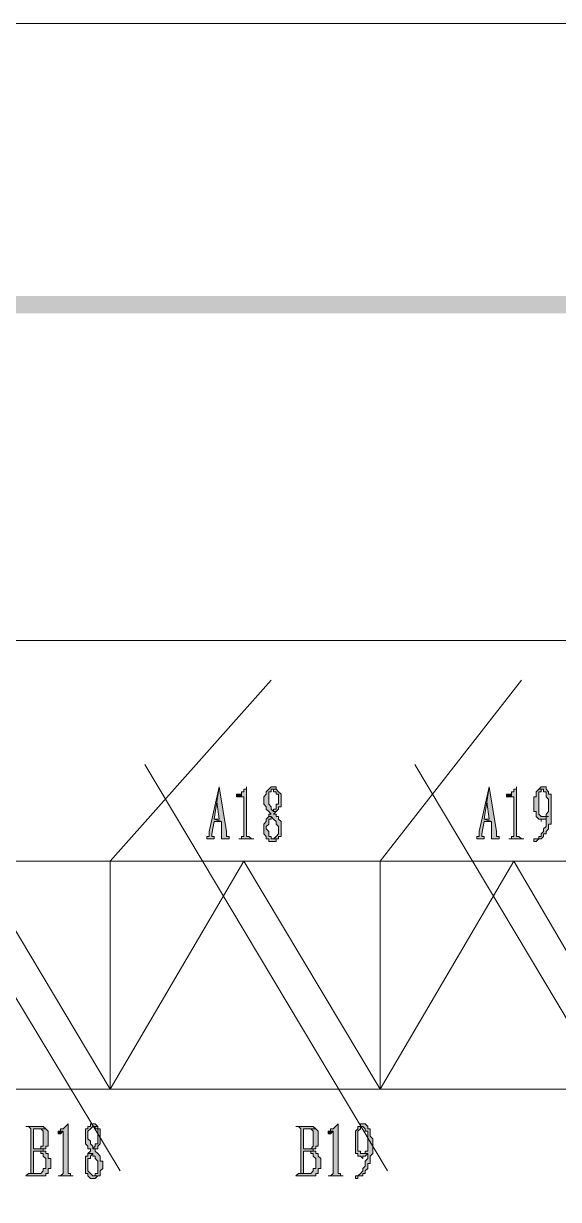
# Model space of a CAD drawing. Header units: millimetres. Extents: x 6 to 291, y 4 to 206.
# Drawn here: x 112.48 to 121.62, y 185.65 to 205.74 of the extents above; entities that cross this region are included whole.
import ezdxf

# ---------------------------------------------------------------- set-up
doc = ezdxf.new("R2010")
doc.units = ezdxf.units.MM
doc.layers.add('C00-00-00', color=7, linetype='Continuous')

msp = doc.modelspace()

# ---------------------------------------------------------------- hatches: boundary and pattern name
at = {"layer": 'C00-00-00'}
h = msp.add_hatch(color=256, dxfattribs=at)
h.dxf.hatch_style = 2
h.paths.add_polyline_path([(17.653, 201.083336), (17.907, 200.787002), (286.469659, 201.083336)])
h = msp.add_hatch(color=256, dxfattribs=at)
h.dxf.hatch_style = 2
h.paths.add_polyline_path([(17.907, 200.787002), (286.469659, 201.083336), (286.173327, 200.787002)])
h = msp.add_hatch(color=256, dxfattribs=at)
h.dxf.hatch_style = 2
h.paths.add_polyline_path([(115.824003, 192.701335), (115.654669, 191.939335), (115.654669, 191.897002), (115.654669, 191.854669), (115.612336, 191.854669), (115.612336, 191.812335), (115.739336, 191.812335), (115.739336, 191.854669), (115.697003, 191.854669), (115.697003, 191.897002), (115.739336, 192.108669), (115.866336, 192.108669), (115.739336, 192.151002), (115.781669, 192.447335)])
h = msp.add_hatch(color=256, dxfattribs=at)
h.dxf.hatch_style = 2
h.paths.add_polyline_path([(115.824003, 192.701335), (115.781669, 192.447335), (115.824003, 192.151002), (115.739336, 192.151002), (115.866336, 192.108669), (115.866336, 192.024002), (115.866336, 191.981669), (115.866336, 191.854669), (115.866336, 191.812335), (115.993336, 191.812335), (115.993336, 191.854669), (115.951003, 191.854669), (115.951003, 191.897002), (115.951003, 191.939335)])
h = msp.add_hatch(color=256, dxfattribs=at)
h.dxf.hatch_style = 2
h.paths.add_polyline_path([(116.289664, 192.701335), (116.289664, 192.659002), (116.24733, 192.659002), (116.24733, 192.616669), (116.204997, 192.616669), (116.204997, 192.574335), (116.162664, 192.574335), (116.12033, 192.574335), (116.204997, 192.574335), (116.204997, 192.532002), (116.24733, 192.532002), (116.24733, 191.854669), (116.204997, 191.854669), (116.204997, 191.812335), (116.162664, 191.812335), (116.416664, 191.812335), (116.37433, 191.812335), (116.331997, 191.854669), (116.289664, 191.854669), (116.289664, 191.897002)])
h = msp.add_hatch(color=256, dxfattribs=at)
h.dxf.hatch_style = 2
h.paths.add_polyline_path([(116.755333, 192.701335), (116.713, 192.701335), (116.670666, 192.659002), (116.628333, 192.616669), (116.628333, 192.574335), (116.586, 192.532002), (116.586, 192.405002), (116.628333, 192.362669), (116.628333, 192.320335), (116.670666, 192.278002), (116.713, 192.235669), (116.670666, 192.235669), (116.670666, 192.193335), (116.713, 192.193335), (116.755333, 192.151002), (116.797666, 192.108669), (116.797666, 192.066335), (116.84, 192.024002), (116.84, 191.897002), (116.797666, 191.854669), (116.755333, 191.812335), (116.84, 191.812335), (116.84, 191.854669), (116.882333, 191.854669), (116.882333, 191.897002), (116.882333, 191.939335), (116.882333, 192.066335), (116.882333, 192.108669), (116.84, 192.151002), (116.84, 192.193335), (116.797666, 192.193335), (116.797666, 192.235669), (116.755333, 192.235669), (116.797666, 192.278002), (116.755333, 192.278002), (116.713, 192.320335), (116.713, 192.362669), (116.670666, 192.405002), (116.670666, 192.447335), (116.670666, 192.574335), (116.670666, 192.616669), (116.713, 192.616669), (116.713, 192.659002), (116.797666, 192.659002), (116.797666, 192.701335)])
h = msp.add_hatch(color=256, dxfattribs=at)
h.dxf.hatch_style = 2
h.paths.add_polyline_path([(116.797667, 192.659003), (116.755334, 192.659003), (116.755334, 192.61667), (116.797667, 192.61667), (116.797667, 192.574336), (116.840001, 192.574336), (116.840001, 192.405003), (116.797667, 192.405003), (116.797667, 192.36267), (116.797667, 192.320336), (116.755334, 192.320336), (116.755334, 192.278003), (116.797667, 192.278003), (116.840001, 192.320336), (116.840001, 192.36267), (116.882334, 192.36267), (116.882334, 192.405003), (116.882334, 192.574336), (116.840001, 192.61667)])
h = msp.add_hatch(color=256, dxfattribs=at)
h.dxf.hatch_style = 2
h.paths.add_polyline_path([(120.438337, 192.701335), (120.269003, 191.939335), (120.269003, 191.897002), (120.269003, 191.854669), (120.22667, 191.854669), (120.22667, 191.812335), (120.35367, 191.812335), (120.35367, 191.854669), (120.311337, 191.854669), (120.311337, 191.897002), (120.35367, 192.108669), (120.48067, 192.108669), (120.35367, 192.151002), (120.396003, 192.447335)])
h = msp.add_hatch(color=256, dxfattribs=at)
h.dxf.hatch_style = 2
h.paths.add_polyline_path([(120.438337, 192.701335), (120.396003, 192.447335), (120.438337, 192.151002), (120.35367, 192.151002), (120.48067, 192.108669), (120.48067, 192.024002), (120.48067, 191.981669), (120.48067, 191.854669), (120.48067, 191.812335), (120.60767, 191.812335), (120.60767, 191.854669), (120.565337, 191.854669), (120.565337, 191.897002), (120.565337, 191.939335)])
h = msp.add_hatch(color=256, dxfattribs=at)
h.dxf.hatch_style = 2
h.paths.add_polyline_path([(120.903998, 192.701335), (120.903998, 192.659002), (120.861664, 192.659002), (120.861664, 192.616669), (120.819331, 192.616669), (120.819331, 192.574335), (120.776998, 192.574335), (120.734664, 192.574335), (120.819331, 192.574335), (120.819331, 192.532002), (120.861664, 192.532002), (120.861664, 191.854669), (120.819331, 191.854669), (120.819331, 191.812335), (120.776998, 191.812335), (121.030998, 191.812335), (120.988664, 191.812335), (120.946331, 191.854669), (120.903998, 191.854669), (120.903998, 191.897002)])
h = msp.add_hatch(color=256, dxfattribs=at)
h.dxf.hatch_style = 2
h.paths.add_polyline_path([(121.284998, 192.659003), (121.242665, 192.61667), (121.242665, 192.574336), (121.242665, 192.532003), (121.200332, 192.532003), (121.200332, 192.278003), (121.242665, 192.278003), (121.242665, 192.193336), (121.284998, 192.151003), (121.327332, 192.151003), (121.327332, 192.10867), (121.327332, 192.151003), (121.369665, 192.151003), (121.411998, 192.151003), (121.411998, 192.193336), (121.327332, 192.193336), (121.284998, 192.23567), (121.284998, 192.574336), (121.284998, 192.61667), (121.327332, 192.61667), (121.327332, 192.659003)])
h = msp.add_hatch(color=256, dxfattribs=at)
h.dxf.hatch_style = 2
h.paths.add_polyline_path([(121.369667, 192.701335), (121.327334, 192.701335), (121.285, 192.659002), (121.369667, 192.659002), (121.369667, 192.616669), (121.412, 192.616669), (121.412, 192.574335), (121.412, 192.532002), (121.454334, 192.489669), (121.454334, 192.278002), (121.412, 192.235669), (121.412, 192.193335), (121.454334, 192.193335), (121.412, 192.193335), (121.412, 192.108669), (121.412, 192.066335), (121.412, 192.024002), (121.369667, 191.981669), (121.369667, 191.939335), (121.327334, 191.897002), (121.327334, 191.854669), (121.285, 191.854669), (121.285, 191.812335), (121.242667, 191.812335), (121.200334, 191.812335), (121.200334, 191.770002), (121.242667, 191.770002), (121.285, 191.812335), (121.327334, 191.812335), (121.369667, 191.854669), (121.369667, 191.897002), (121.412, 191.897002), (121.412, 191.939335), (121.454334, 191.981669), (121.454334, 192.024002), (121.454334, 192.066335), (121.496667, 192.066335), (121.496667, 192.151002), (121.496667, 192.193335), (121.496667, 192.447335), (121.496667, 192.489669), (121.496667, 192.574335), (121.454334, 192.574335), (121.454334, 192.616669), (121.412, 192.659002), (121.412, 192.701335)])
h = msp.add_hatch(color=256, dxfattribs=at)
h.dxf.hatch_style = 2
h.paths.add_polyline_path([(116.120335, 192.574336), (116.120335, 192.532002), (116.162669, 192.532002), (116.205003, 192.532002), (116.205003, 192.574336)])
h = msp.add_hatch(color=256, dxfattribs=at)
h.dxf.hatch_style = 2
h.paths.add_polyline_path([(120.734669, 192.574336), (120.734669, 192.532002), (120.777003, 192.532002), (120.819337, 192.532002), (120.819337, 192.574336)])
h = msp.add_hatch(color=256, dxfattribs=at)
h.dxf.hatch_style = 2
h.paths.add_polyline_path([(116.670664, 192.193336), (116.628331, 192.151002), (116.628331, 192.108669), (116.585998, 192.066336), (116.585998, 191.897002), (116.628331, 191.854669), (116.628331, 191.812336), (116.670664, 191.812336), (116.670664, 191.770002), (116.755331, 191.770002), (116.797664, 191.770002), (116.797664, 191.812336), (116.839998, 191.812336), (116.712998, 191.812336), (116.712998, 191.854669), (116.670664, 191.854669), (116.670664, 191.897002), (116.670664, 191.939336), (116.628331, 191.981669), (116.628331, 192.024002), (116.670664, 192.066336), (116.670664, 192.108669), (116.670664, 192.151002), (116.712998, 192.151002), (116.712998, 192.193336)])
h = msp.add_hatch(color=256, dxfattribs=at)
h.dxf.hatch_style = 2
h.paths.add_polyline_path([(121.412001, 192.193336), (121.369668, 192.193336), (121.327335, 192.193336), (121.412001, 192.193336), (121.454335, 192.193336)])
h = msp.add_hatch(color=256, dxfattribs=at)
h.dxf.hatch_style = 2
h.paths.add_polyline_path([(112.733663, 186.901669), (112.521997, 186.901669), (112.56433, 186.901669), (112.606663, 186.859336), (112.606663, 186.097336), (112.56433, 186.097336), (112.69133, 186.097336), (112.648997, 186.097336), (112.648997, 186.478336), (112.69133, 186.478336), (112.81833, 186.478336), (112.775997, 186.478336), (112.81833, 186.478336), (112.81833, 186.520669), (112.69133, 186.520669), (112.648997, 186.520669), (112.648997, 186.859336), (112.69133, 186.859336), (112.860663, 186.859336), (112.81833, 186.901669)])
h = msp.add_hatch(color=256, dxfattribs=at)
h.dxf.hatch_style = 2
h.paths.add_polyline_path([(112.860666, 186.859337), (112.733666, 186.859337), (112.775999, 186.859337), (112.818333, 186.817003), (112.818333, 186.605337), (112.818333, 186.563003), (112.775999, 186.563003), (112.775999, 186.52067), (112.733666, 186.52067), (112.818333, 186.52067), (112.860666, 186.52067), (112.860666, 186.563003), (112.902999, 186.563003), (112.902999, 186.605337), (112.902999, 186.64767), (112.902999, 186.77467), (112.902999, 186.817003)])
h = msp.add_hatch(color=256, dxfattribs=at)
h.dxf.hatch_style = 2
h.paths.add_polyline_path([(113.072329, 186.817002), (113.072329, 186.77467), (113.114664, 186.77467), (113.156998, 186.817002)])
h = msp.add_hatch(color=256, dxfattribs=at)
h.dxf.hatch_style = 2
h.paths.add_polyline_path([(113.241667, 186.944003), (113.199333, 186.90167), (113.157, 186.859337), (113.114667, 186.859337), (113.114667, 186.817003), (113.072333, 186.817003), (113.157, 186.817003), (113.157, 186.77467), (113.157, 186.097337), (113.114667, 186.055003), (113.072333, 186.055003), (113.326333, 186.055003), (113.284, 186.055003), (113.284, 186.097337), (113.241667, 186.097337), (113.241667, 186.13967)])
h = msp.add_hatch(color=256, dxfattribs=at)
h.dxf.hatch_style = 2
h.paths.add_polyline_path([(113.665002, 186.944003), (113.622668, 186.944003), (113.622668, 186.90167), (113.580335, 186.90167), (113.580335, 186.859337), (113.538002, 186.859337), (113.538002, 186.817003), (113.538002, 186.77467), (113.538002, 186.64767), (113.538002, 186.605337), (113.580335, 186.563003), (113.580335, 186.52067), (113.622668, 186.52067), (113.622668, 186.478337), (113.580335, 186.436003), (113.665002, 186.436003), (113.665002, 186.39367), (113.707335, 186.39367), (113.707335, 186.351337), (113.749668, 186.309003), (113.749668, 186.26667), (113.749668, 186.13967), (113.749668, 186.097337), (113.707335, 186.097337), (113.707335, 186.055003), (113.665002, 186.055003), (113.749668, 186.055003), (113.792002, 186.055003), (113.792002, 186.097337), (113.792002, 186.13967), (113.834335, 186.182003), (113.834335, 186.309003), (113.792002, 186.309003), (113.792002, 186.351337), (113.792002, 186.39367), (113.749668, 186.436003), (113.707335, 186.478337), (113.707335, 186.52067), (113.749668, 186.52067), (113.665002, 186.52067), (113.665002, 186.563003), (113.622668, 186.605337), (113.622668, 186.64767), (113.580335, 186.690003), (113.580335, 186.817003), (113.622668, 186.859337), (113.665002, 186.90167), (113.749668, 186.90167), (113.707335, 186.944003)])
h = msp.add_hatch(color=256, dxfattribs=at)
h.dxf.hatch_style = 2
h.paths.add_polyline_path([(113.74967, 186.901669), (113.665003, 186.901669), (113.707337, 186.901669), (113.707337, 186.859336), (113.74967, 186.859336), (113.74967, 186.817002), (113.74967, 186.647669), (113.74967, 186.605336), (113.707337, 186.605336), (113.707337, 186.563002), (113.665003, 186.520669), (113.74967, 186.520669), (113.74967, 186.563002), (113.792003, 186.605336), (113.792003, 186.647669), (113.792003, 186.817002), (113.792003, 186.859336), (113.74967, 186.859336)])
h = msp.add_hatch(color=256, dxfattribs=at)
h.dxf.hatch_style = 2
h.paths.add_polyline_path([(117.347997, 186.901669), (117.13633, 186.901669), (117.178664, 186.901669), (117.220997, 186.859336), (117.220997, 186.097336), (117.178664, 186.097336), (117.305664, 186.097336), (117.26333, 186.097336), (117.26333, 186.478336), (117.305664, 186.478336), (117.432664, 186.478336), (117.39033, 186.478336), (117.432664, 186.478336), (117.432664, 186.520669), (117.305664, 186.520669), (117.26333, 186.520669), (117.26333, 186.859336), (117.305664, 186.859336), (117.474997, 186.859336), (117.432664, 186.901669)])
h = msp.add_hatch(color=256, dxfattribs=at)
h.dxf.hatch_style = 2
h.paths.add_polyline_path([(117.475, 186.859337), (117.348, 186.859337), (117.390333, 186.859337), (117.432667, 186.817003), (117.432667, 186.563003), (117.390333, 186.52067), (117.348, 186.52067), (117.432667, 186.52067), (117.475, 186.52067), (117.475, 186.563003), (117.517333, 186.563003), (117.517333, 186.605337), (117.517333, 186.77467), (117.517333, 186.817003)])
h = msp.add_hatch(color=256, dxfattribs=at)
h.dxf.hatch_style = 2
h.paths.add_polyline_path([(117.686663, 186.817002), (117.686663, 186.77467), (117.728998, 186.77467), (117.771332, 186.817002)])
h = msp.add_hatch(color=256, dxfattribs=at)
h.dxf.hatch_style = 2
h.paths.add_polyline_path([(117.856001, 186.944003), (117.813667, 186.90167), (117.771334, 186.859337), (117.729001, 186.859337), (117.729001, 186.817003), (117.686667, 186.817003), (117.771334, 186.817003), (117.771334, 186.77467), (117.771334, 186.097337), (117.729001, 186.055003), (117.686667, 186.055003), (117.940667, 186.055003), (117.898334, 186.055003), (117.898334, 186.097337), (117.856001, 186.097337), (117.856001, 186.13967)])
h = msp.add_hatch(color=256, dxfattribs=at)
h.dxf.hatch_style = 2
h.paths.add_polyline_path([(118.194667, 186.901669), (118.194667, 186.859336), (118.152334, 186.817002), (118.152334, 186.774669), (118.152334, 186.520669), (118.152334, 186.436002), (118.194667, 186.436002), (118.194667, 186.393669), (118.237, 186.393669), (118.279334, 186.351336), (118.279334, 186.393669), (118.321667, 186.393669), (118.364, 186.436002), (118.279334, 186.436002), (118.237, 186.436002), (118.237, 186.478336), (118.194667, 186.478336), (118.194667, 186.817002), (118.237, 186.859336), (118.237, 186.901669), (118.279334, 186.901669)])
h = msp.add_hatch(color=256, dxfattribs=at)
h.dxf.hatch_style = 2
h.paths.add_polyline_path([(118.279336, 186.944003), (118.237002, 186.944003), (118.237002, 186.90167), (118.194669, 186.90167), (118.279336, 186.90167), (118.321669, 186.859337), (118.321669, 186.817003), (118.364002, 186.817003), (118.364002, 186.77467), (118.364002, 186.732337), (118.364002, 186.52067), (118.364002, 186.478337), (118.321669, 186.478337), (118.321669, 186.436003), (118.364002, 186.436003), (118.364002, 186.351337), (118.321669, 186.309003), (118.321669, 186.26667), (118.321669, 186.224337), (118.279336, 186.182003), (118.279336, 186.13967), (118.237002, 186.097337), (118.194669, 186.055003), (118.152336, 186.055003), (118.152336, 186.01267), (118.194669, 186.01267), (118.194669, 186.055003), (118.237002, 186.055003), (118.279336, 186.055003), (118.279336, 186.097337), (118.321669, 186.097337), (118.321669, 186.13967), (118.364002, 186.182003), (118.364002, 186.224337), (118.364002, 186.26667), (118.406336, 186.26667), (118.406336, 186.309003), (118.406336, 186.39367), (118.448669, 186.436003), (118.448669, 186.690003), (118.406336, 186.732337), (118.406336, 186.817003), (118.406336, 186.859337), (118.364002, 186.859337), (118.364002, 186.90167), (118.321669, 186.944003)])
h = msp.add_hatch(color=256, dxfattribs=at)
h.dxf.hatch_style = 2
h.paths.add_polyline_path([(112.818332, 186.478336), (112.733665, 186.478336), (112.775998, 186.478336), (112.775998, 186.436003), (112.818332, 186.436003), (112.818332, 186.393669), (112.860665, 186.351336), (112.860665, 186.182003), (112.818332, 186.182003), (112.818332, 186.139669), (112.775998, 186.097336), (112.733665, 186.097336), (112.564332, 186.097336), (112.521998, 186.055003), (112.564332, 186.055003), (112.775998, 186.055003), (112.860665, 186.055003), (112.860665, 186.097336), (112.902998, 186.097336), (112.902998, 186.139669), (112.902998, 186.182003), (112.945332, 186.182003), (112.945332, 186.351336), (112.902998, 186.351336), (112.902998, 186.393669), (112.902998, 186.436003), (112.860665, 186.436003), (112.860665, 186.478336)])
h = msp.add_hatch(color=256, dxfattribs=at)
h.dxf.hatch_style = 2
h.paths.add_polyline_path([(113.580333, 186.436002), (113.580333, 186.393668), (113.538, 186.393668), (113.538, 186.351335), (113.538, 186.309002), (113.538, 186.139668), (113.538, 186.097335), (113.580333, 186.097335), (113.580333, 186.055002), (113.622666, 186.012668), (113.665, 186.012668), (113.707333, 186.012668), (113.749666, 186.055002), (113.665, 186.055002), (113.622666, 186.097335), (113.580333, 186.139668), (113.580333, 186.182002), (113.580333, 186.266668), (113.580333, 186.309002), (113.580333, 186.351335), (113.622666, 186.351335), (113.622666, 186.393668), (113.665, 186.436002)])
h = msp.add_hatch(color=256, dxfattribs=at)
h.dxf.hatch_style = 2
h.paths.add_polyline_path([(117.432666, 186.478336), (117.347999, 186.478336), (117.390332, 186.478336), (117.390332, 186.436003), (117.432666, 186.436003), (117.432666, 186.393669), (117.474999, 186.351336), (117.474999, 186.182003), (117.432666, 186.182003), (117.432666, 186.139669), (117.390332, 186.097336), (117.347999, 186.097336), (117.178666, 186.097336), (117.136332, 186.055003), (117.178666, 186.055003), (117.390332, 186.055003), (117.474999, 186.055003), (117.474999, 186.097336), (117.517332, 186.097336), (117.517332, 186.139669), (117.517332, 186.182003), (117.559666, 186.182003), (117.559666, 186.351336), (117.517332, 186.393669), (117.517332, 186.436003), (117.474999, 186.436003), (117.474999, 186.478336)])
h = msp.add_hatch(color=256, dxfattribs=at)
h.dxf.hatch_style = 2
h.paths.add_polyline_path([(118.32167, 186.436002), (118.279337, 186.436002), (118.364003, 186.436002)])

# ---------------------------------------------------------------- linework, layer by layer
at = {"layer": 'C00-00-00', "lineweight": 15}
msp.add_lwpolyline([(291.126319, 205.740002), (5.799667, 205.740002), (5.799667, 3.979343), (291.126319, 3.979343)], dxfattribs=at)
at = {"layer": 'C00-00-00', "lineweight": 5}
for points in [[(68.410666, 195.199002), (145.668999, 195.199002)], [(113.961334, 191.431336), (116.712999, 194.521669)], [(118.575668, 191.431336), (120.988666, 194.521669)], [(109.939664, 193.082336), (114.130663, 186.13967)], [(114.553998, 193.082336), (118.702671, 186.13967)], [(119.168332, 193.082336), (123.316997, 186.13967)], [(35.517668, 191.431336), (252.010328, 191.431336)], [(100.118336, 187.536669), (102.404335, 191.431336), (104.73267, 187.536669), (107.018665, 191.431336), (109.347004, 187.536669), (111.632999, 191.431336), (113.961338, 187.536669), (116.247333, 191.431336), (118.575671, 187.536669), (120.861667, 191.431336), (123.147671, 187.536669), (125.476001, 191.431336), (127.762005, 187.536669), (130.090335, 191.431336), (132.376331, 187.536669), (134.704669, 191.431336), (136.990665, 187.536669), (139.276669, 191.431336), (141.604999, 187.536669), (143.933337, 191.431336)], [(113.961334, 191.431336), (113.961334, 187.536669)], [(118.575668, 191.431336), (118.575668, 187.536669)], [(35.517668, 187.536669), (252.010328, 187.536669)]]:
    msp.add_lwpolyline(points, dxfattribs=at)
at = {"layer": 'C00-00-00', "lineweight": 13}
for points in [[(115.824003, 192.701335), (115.654669, 191.939335), (115.654669, 191.897002), (115.654669, 191.854669), (115.612336, 191.854669), (115.612336, 191.812335), (115.739336, 191.812335), (115.739336, 191.854669), (115.697003, 191.854669), (115.697003, 191.897002), (115.739336, 192.108669), (115.866336, 192.108669), (115.739336, 192.151002), (115.781669, 192.447335)], [(115.824003, 192.701335), (115.781669, 192.447335), (115.824003, 192.151002), (115.739336, 192.151002), (115.866336, 192.108669), (115.866336, 192.024002), (115.866336, 191.981669), (115.866336, 191.854669), (115.866336, 191.812335), (115.993336, 191.812335), (115.993336, 191.854669), (115.951003, 191.854669), (115.951003, 191.897002), (115.951003, 191.939335)], [(116.289664, 192.701335), (116.289664, 192.659002), (116.24733, 192.659002), (116.24733, 192.616669), (116.204997, 192.616669), (116.204997, 192.574335), (116.162664, 192.574335), (116.12033, 192.574335), (116.204997, 192.574335), (116.204997, 192.532002), (116.24733, 192.532002), (116.24733, 191.854669), (116.204997, 191.854669), (116.204997, 191.812335), (116.162664, 191.812335), (116.416664, 191.812335), (116.37433, 191.812335), (116.331997, 191.854669), (116.289664, 191.854669), (116.289664, 191.897002)], [(116.755333, 192.701335), (116.713, 192.701335), (116.670666, 192.659002), (116.628333, 192.616669), (116.628333, 192.574335), (116.586, 192.532002), (116.586, 192.405002), (116.628333, 192.362669), (116.628333, 192.320335), (116.670666, 192.278002), (116.713, 192.235669), (116.670666, 192.235669), (116.670666, 192.193335), (116.713, 192.193335), (116.755333, 192.151002), (116.797666, 192.108669), (116.797666, 192.066335), (116.84, 192.024002), (116.84, 191.897002), (116.797666, 191.854669), (116.755333, 191.812335), (116.84, 191.812335), (116.84, 191.854669), (116.882333, 191.854669), (116.882333, 191.897002), (116.882333, 191.939335), (116.882333, 192.066335), (116.882333, 192.108669), (116.84, 192.151002), (116.84, 192.193335), (116.797666, 192.193335), (116.797666, 192.235669), (116.755333, 192.235669), (116.797666, 192.278002), (116.755333, 192.278002), (116.713, 192.320335), (116.713, 192.362669), (116.670666, 192.405002), (116.670666, 192.447335), (116.670666, 192.574335), (116.670666, 192.616669), (116.713, 192.616669), (116.713, 192.659002), (116.797666, 192.659002), (116.797666, 192.701335)], [(116.797667, 192.659003), (116.755334, 192.659003), (116.755334, 192.61667), (116.797667, 192.61667), (116.797667, 192.574336), (116.840001, 192.574336), (116.840001, 192.405003), (116.797667, 192.405003), (116.797667, 192.36267), (116.797667, 192.320336), (116.755334, 192.320336), (116.755334, 192.278003), (116.797667, 192.278003), (116.840001, 192.320336), (116.840001, 192.36267), (116.882334, 192.36267), (116.882334, 192.405003), (116.882334, 192.574336), (116.840001, 192.61667)], [(120.438337, 192.701335), (120.269003, 191.939335), (120.269003, 191.897002), (120.269003, 191.854669), (120.22667, 191.854669), (120.22667, 191.812335), (120.35367, 191.812335), (120.35367, 191.854669), (120.311337, 191.854669), (120.311337, 191.897002), (120.35367, 192.108669), (120.48067, 192.108669), (120.35367, 192.151002), (120.396003, 192.447335)], [(120.438337, 192.701335), (120.396003, 192.447335), (120.438337, 192.151002), (120.35367, 192.151002), (120.48067, 192.108669), (120.48067, 192.024002), (120.48067, 191.981669), (120.48067, 191.854669), (120.48067, 191.812335), (120.60767, 191.812335), (120.60767, 191.854669), (120.565337, 191.854669), (120.565337, 191.897002), (120.565337, 191.939335)], [(120.903998, 192.701335), (120.903998, 192.659002), (120.861664, 192.659002), (120.861664, 192.616669), (120.819331, 192.616669), (120.819331, 192.574335), (120.776998, 192.574335), (120.734664, 192.574335), (120.819331, 192.574335), (120.819331, 192.532002), (120.861664, 192.532002), (120.861664, 191.854669), (120.819331, 191.854669), (120.819331, 191.812335), (120.776998, 191.812335), (121.030998, 191.812335), (120.988664, 191.812335), (120.946331, 191.854669), (120.903998, 191.854669), (120.903998, 191.897002)], [(121.284998, 192.659003), (121.242665, 192.61667), (121.242665, 192.574336), (121.242665, 192.532003), (121.200332, 192.532003), (121.200332, 192.278003), (121.242665, 192.278003), (121.242665, 192.193336), (121.284998, 192.151003), (121.327332, 192.151003), (121.327332, 192.10867), (121.327332, 192.151003), (121.369665, 192.151003), (121.411998, 192.151003), (121.411998, 192.193336), (121.327332, 192.193336), (121.284998, 192.23567), (121.284998, 192.574336), (121.284998, 192.61667), (121.327332, 192.61667), (121.327332, 192.659003)], [(121.369667, 192.701335), (121.327334, 192.701335), (121.285, 192.659002), (121.369667, 192.659002), (121.369667, 192.616669), (121.412, 192.616669), (121.412, 192.574335), (121.412, 192.532002), (121.454334, 192.489669), (121.454334, 192.278002), (121.412, 192.235669), (121.412, 192.193335), (121.454334, 192.193335), (121.412, 192.193335), (121.412, 192.108669), (121.412, 192.066335), (121.412, 192.024002), (121.369667, 191.981669), (121.369667, 191.939335), (121.327334, 191.897002), (121.327334, 191.854669), (121.285, 191.854669), (121.285, 191.812335), (121.242667, 191.812335), (121.200334, 191.812335), (121.200334, 191.770002), (121.242667, 191.770002), (121.285, 191.812335), (121.327334, 191.812335), (121.369667, 191.854669), (121.369667, 191.897002), (121.412, 191.897002), (121.412, 191.939335), (121.454334, 191.981669), (121.454334, 192.024002), (121.454334, 192.066335), (121.496667, 192.066335), (121.496667, 192.151002), (121.496667, 192.193335), (121.496667, 192.447335), (121.496667, 192.489669), (121.496667, 192.574335), (121.454334, 192.574335), (121.454334, 192.616669), (121.412, 192.659002), (121.412, 192.701335)], [(116.120335, 192.574336), (116.120335, 192.532002), (116.162669, 192.532002), (116.205003, 192.532002), (116.205003, 192.574336)], [(120.734669, 192.574336), (120.734669, 192.532002), (120.777003, 192.532002), (120.819337, 192.532002), (120.819337, 192.574336)], [(116.670664, 192.193336), (116.628331, 192.151002), (116.628331, 192.108669), (116.585998, 192.066336), (116.585998, 191.897002), (116.628331, 191.854669), (116.628331, 191.812336), (116.670664, 191.812336), (116.670664, 191.770002), (116.755331, 191.770002), (116.797664, 191.770002), (116.797664, 191.812336), (116.839998, 191.812336), (116.712998, 191.812336), (116.712998, 191.854669), (116.670664, 191.854669), (116.670664, 191.897002), (116.670664, 191.939336), (116.628331, 191.981669), (116.628331, 192.024002), (116.670664, 192.066336), (116.670664, 192.108669), (116.670664, 192.151002), (116.712998, 192.151002), (116.712998, 192.193336)], [(121.412001, 192.193336), (121.369668, 192.193336), (121.327335, 192.193336), (121.412001, 192.193336), (121.454335, 192.193336)], [(112.733663, 186.901669), (112.521997, 186.901669), (112.56433, 186.901669), (112.606663, 186.859336), (112.606663, 186.097336), (112.56433, 186.097336), (112.69133, 186.097336), (112.648997, 186.097336), (112.648997, 186.478336), (112.69133, 186.478336), (112.81833, 186.478336), (112.775997, 186.478336), (112.81833, 186.478336), (112.81833, 186.520669), (112.69133, 186.520669), (112.648997, 186.520669), (112.648997, 186.859336), (112.69133, 186.859336), (112.860663, 186.859336), (112.81833, 186.901669)], [(112.860666, 186.859337), (112.733666, 186.859337), (112.775999, 186.859337), (112.818333, 186.817003), (112.818333, 186.605337), (112.818333, 186.563003), (112.775999, 186.563003), (112.775999, 186.52067), (112.733666, 186.52067), (112.818333, 186.52067), (112.860666, 186.52067), (112.860666, 186.563003), (112.902999, 186.563003), (112.902999, 186.605337), (112.902999, 186.64767), (112.902999, 186.77467), (112.902999, 186.817003)], [(113.072329, 186.817002), (113.072329, 186.77467), (113.114664, 186.77467), (113.156998, 186.817002)], [(113.241667, 186.944003), (113.199333, 186.90167), (113.157, 186.859337), (113.114667, 186.859337), (113.114667, 186.817003), (113.072333, 186.817003), (113.157, 186.817003), (113.157, 186.77467), (113.157, 186.097337), (113.114667, 186.055003), (113.072333, 186.055003), (113.326333, 186.055003), (113.284, 186.055003), (113.284, 186.097337), (113.241667, 186.097337), (113.241667, 186.13967)], [(113.665002, 186.944003), (113.622668, 186.944003), (113.622668, 186.90167), (113.580335, 186.90167), (113.580335, 186.859337), (113.538002, 186.859337), (113.538002, 186.817003), (113.538002, 186.77467), (113.538002, 186.64767), (113.538002, 186.605337), (113.580335, 186.563003), (113.580335, 186.52067), (113.622668, 186.52067), (113.622668, 186.478337), (113.580335, 186.436003), (113.665002, 186.436003), (113.665002, 186.39367), (113.707335, 186.39367), (113.707335, 186.351337), (113.749668, 186.309003), (113.749668, 186.26667), (113.749668, 186.13967), (113.749668, 186.097337), (113.707335, 186.097337), (113.707335, 186.055003), (113.665002, 186.055003), (113.749668, 186.055003), (113.792002, 186.055003), (113.792002, 186.097337), (113.792002, 186.13967), (113.834335, 186.182003), (113.834335, 186.309003), (113.792002, 186.309003), (113.792002, 186.351337), (113.792002, 186.39367), (113.749668, 186.436003), (113.707335, 186.478337), (113.707335, 186.52067), (113.749668, 186.52067), (113.665002, 186.52067), (113.665002, 186.563003), (113.622668, 186.605337), (113.622668, 186.64767), (113.580335, 186.690003), (113.580335, 186.817003), (113.622668, 186.859337), (113.665002, 186.90167), (113.749668, 186.90167), (113.707335, 186.944003)], [(113.74967, 186.901669), (113.665003, 186.901669), (113.707337, 186.901669), (113.707337, 186.859336), (113.74967, 186.859336), (113.74967, 186.817002), (113.74967, 186.647669), (113.74967, 186.605336), (113.707337, 186.605336), (113.707337, 186.563002), (113.665003, 186.520669), (113.74967, 186.520669), (113.74967, 186.563002), (113.792003, 186.605336), (113.792003, 186.647669), (113.792003, 186.817002), (113.792003, 186.859336), (113.74967, 186.859336)], [(117.347997, 186.901669), (117.13633, 186.901669), (117.178664, 186.901669), (117.220997, 186.859336), (117.220997, 186.097336), (117.178664, 186.097336), (117.305664, 186.097336), (117.26333, 186.097336), (117.26333, 186.478336), (117.305664, 186.478336), (117.432664, 186.478336), (117.39033, 186.478336), (117.432664, 186.478336), (117.432664, 186.520669), (117.305664, 186.520669), (117.26333, 186.520669), (117.26333, 186.859336), (117.305664, 186.859336), (117.474997, 186.859336), (117.432664, 186.901669)], [(117.475, 186.859337), (117.348, 186.859337), (117.390333, 186.859337), (117.432667, 186.817003), (117.432667, 186.563003), (117.390333, 186.52067), (117.348, 186.52067), (117.432667, 186.52067), (117.475, 186.52067), (117.475, 186.563003), (117.517333, 186.563003), (117.517333, 186.605337), (117.517333, 186.77467), (117.517333, 186.817003)], [(117.686663, 186.817002), (117.686663, 186.77467), (117.728998, 186.77467), (117.771332, 186.817002)], [(117.856001, 186.944003), (117.813667, 186.90167), (117.771334, 186.859337), (117.729001, 186.859337), (117.729001, 186.817003), (117.686667, 186.817003), (117.771334, 186.817003), (117.771334, 186.77467), (117.771334, 186.097337), (117.729001, 186.055003), (117.686667, 186.055003), (117.940667, 186.055003), (117.898334, 186.055003), (117.898334, 186.097337), (117.856001, 186.097337), (117.856001, 186.13967)], [(118.194667, 186.901669), (118.194667, 186.859336), (118.152334, 186.817002), (118.152334, 186.774669), (118.152334, 186.520669), (118.152334, 186.436002), (118.194667, 186.436002), (118.194667, 186.393669), (118.237, 186.393669), (118.279334, 186.351336), (118.279334, 186.393669), (118.321667, 186.393669), (118.364, 186.436002), (118.279334, 186.436002), (118.237, 186.436002), (118.237, 186.478336), (118.194667, 186.478336), (118.194667, 186.817002), (118.237, 186.859336), (118.237, 186.901669), (118.279334, 186.901669)], [(118.279336, 186.944003), (118.237002, 186.944003), (118.237002, 186.90167), (118.194669, 186.90167), (118.279336, 186.90167), (118.321669, 186.859337), (118.321669, 186.817003), (118.364002, 186.817003), (118.364002, 186.77467), (118.364002, 186.732337), (118.364002, 186.52067), (118.364002, 186.478337), (118.321669, 186.478337), (118.321669, 186.436003), (118.364002, 186.436003), (118.364002, 186.351337), (118.321669, 186.309003), (118.321669, 186.26667), (118.321669, 186.224337), (118.279336, 186.182003), (118.279336, 186.13967), (118.237002, 186.097337), (118.194669, 186.055003), (118.152336, 186.055003), (118.152336, 186.01267), (118.194669, 186.01267), (118.194669, 186.055003), (118.237002, 186.055003), (118.279336, 186.055003), (118.279336, 186.097337), (118.321669, 186.097337), (118.321669, 186.13967), (118.364002, 186.182003), (118.364002, 186.224337), (118.364002, 186.26667), (118.406336, 186.26667), (118.406336, 186.309003), (118.406336, 186.39367), (118.448669, 186.436003), (118.448669, 186.690003), (118.406336, 186.732337), (118.406336, 186.817003), (118.406336, 186.859337), (118.364002, 186.859337), (118.364002, 186.90167), (118.321669, 186.944003)], [(112.818332, 186.478336), (112.733665, 186.478336), (112.775998, 186.478336), (112.775998, 186.436003), (112.818332, 186.436003), (112.818332, 186.393669), (112.860665, 186.351336), (112.860665, 186.182003), (112.818332, 186.182003), (112.818332, 186.139669), (112.775998, 186.097336), (112.733665, 186.097336), (112.564332, 186.097336), (112.521998, 186.055003), (112.564332, 186.055003), (112.775998, 186.055003), (112.860665, 186.055003), (112.860665, 186.097336), (112.902998, 186.097336), (112.902998, 186.139669), (112.902998, 186.182003), (112.945332, 186.182003), (112.945332, 186.351336), (112.902998, 186.351336), (112.902998, 186.393669), (112.902998, 186.436003), (112.860665, 186.436003), (112.860665, 186.478336)], [(113.580333, 186.436002), (113.580333, 186.393668), (113.538, 186.393668), (113.538, 186.351335), (113.538, 186.309002), (113.538, 186.139668), (113.538, 186.097335), (113.580333, 186.097335), (113.580333, 186.055002), (113.622666, 186.012668), (113.665, 186.012668), (113.707333, 186.012668), (113.749666, 186.055002), (113.665, 186.055002), (113.622666, 186.097335), (113.580333, 186.139668), (113.580333, 186.182002), (113.580333, 186.266668), (113.580333, 186.309002), (113.580333, 186.351335), (113.622666, 186.351335), (113.622666, 186.393668), (113.665, 186.436002)], [(117.432666, 186.478336), (117.347999, 186.478336), (117.390332, 186.478336), (117.390332, 186.436003), (117.432666, 186.436003), (117.432666, 186.393669), (117.474999, 186.351336), (117.474999, 186.182003), (117.432666, 186.182003), (117.432666, 186.139669), (117.390332, 186.097336), (117.347999, 186.097336), (117.178666, 186.097336), (117.136332, 186.055003), (117.178666, 186.055003), (117.390332, 186.055003), (117.474999, 186.055003), (117.474999, 186.097336), (117.517332, 186.097336), (117.517332, 186.139669), (117.517332, 186.182003), (117.559666, 186.182003), (117.559666, 186.351336), (117.517332, 186.393669), (117.517332, 186.436003), (117.474999, 186.436003), (117.474999, 186.478336)], [(118.32167, 186.436002), (118.279337, 186.436002), (118.364003, 186.436002)]]:
    msp.add_lwpolyline(points, close=True, dxfattribs=at)

doc.saveas('drawing.dxf')
